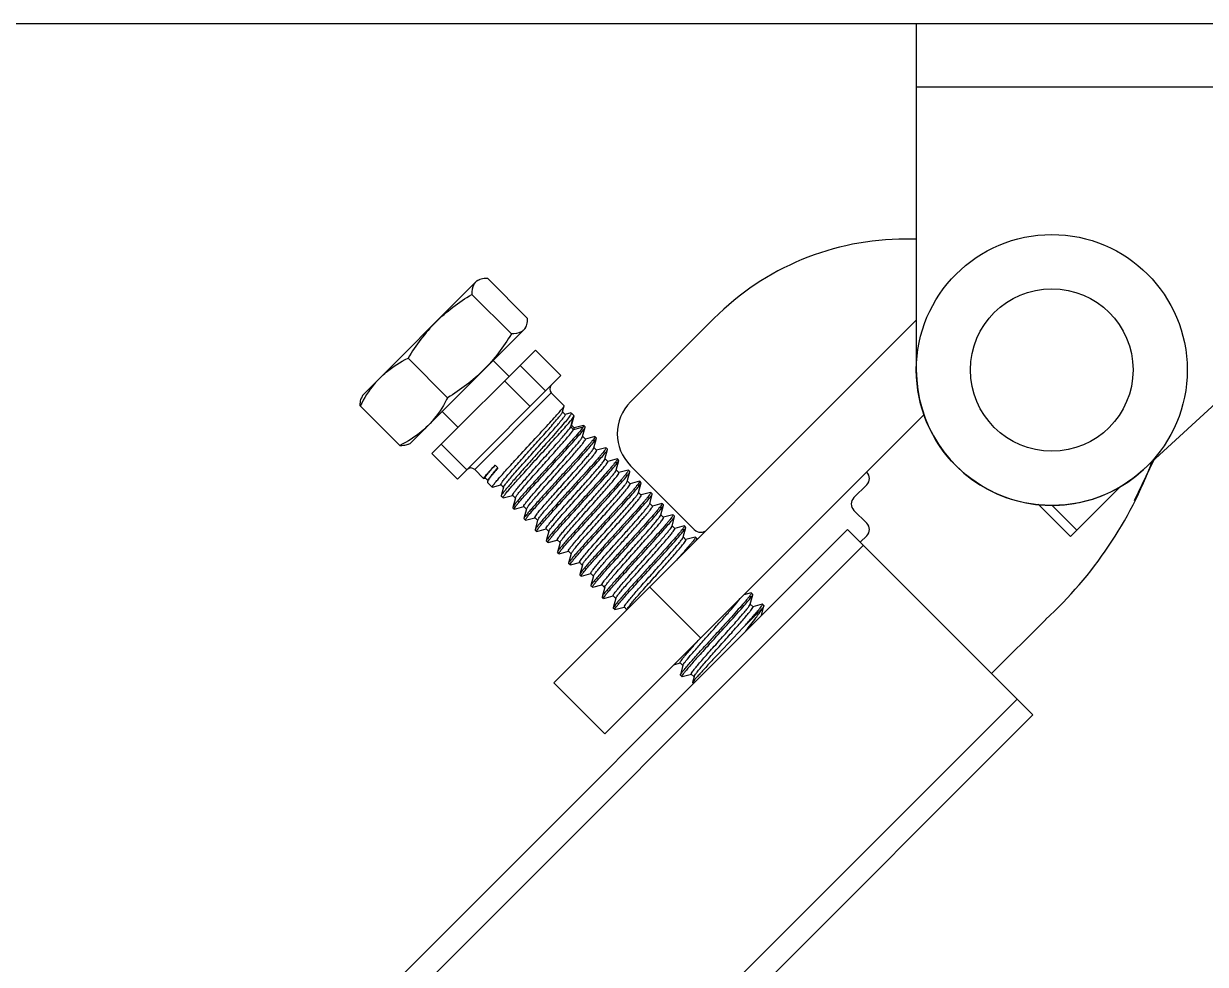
# Model space of a CAD drawing. Extents: x 27938 to 1507990, y 110129 to 923079.
# Drawn here: x 460513 to 462158, y 368229 to 369538 of the extents above; entities that cross this region are included whole.
import ezdxf

# ---------------------------------------------------------------- set-up
doc = ezdxf.new("R2010")
doc.units = 0
doc.header["$LTSCALE"] = 1000
doc.header["$MEASUREMENT"] = 0
doc.layers.add('BZ', color=2, linetype='Continuous')

msp = doc.modelspace()

# ---------------------------------------------------------------- linework, layer by layer
at = {"linetype": 'Continuous'}
for p, q in [((461755.7, 369537.9), (462823.6, 369537.9)), ((461755.7, 369537.9), (461755.7, 369056)), ((461755.7, 369450), (462650.6, 369450)), ((462071.8, 368917.4), (462650.6, 369450)), ((461755.7, 369238.2), (461740.5, 369238.2)), ((461144.7, 369180.4), (460984.8, 369020.5)), ((461144.7, 369180.4), (461148.3, 369181.7)), ((461159.2, 369183.4), (461214.3, 369128.3)), ((461137, 369161.2), (461192.1, 369106.1)), ((461211.3, 369113.8), (461051.4, 368953.9)), ((461212.6, 369117.4), (461211.3, 369113.8)), ((461251.3, 368620.7), (461755.7, 369125.2)), ((461474, 369127.8), (461357.9, 369011.6)), ((461081.6, 368939.6), (461225.5, 369083.6)), ((461225.5, 369083.6), (461261.1, 369048.1)), ((461048.3, 369072.5), (461103.4, 369017.4)), ((461166.9, 369069.4), (461189.1, 369047.1)), ((461117.1, 368904.1), (461261.1, 369048.1)), ((461204.2, 369062.3), (461239.8, 369026.8)), ((461182.7, 369040.8), (461218.2, 369005.2)), ((460984.8, 369020.5), (460983.4, 369016.9)), ((461141.1, 368917.4), (461247.7, 369024.1)), ((461265.6, 369006.2), (461247.7, 369024.1)), ((460981.8, 369006), (461036.9, 368950.9)), ((461095.8, 368998.3), (461118, 368976.1)), ((461263.3, 368997.7), (461265.6, 369006)), ((461263.3, 368997.4), (461263.3, 368997.7)), ((461267.1, 368993.9), (461263.3, 368997.7)), ((461265.6, 369006), (461265.6, 369006.2)), ((461275.1, 368996.2), (461267.1, 368994.1)), ((461274.8, 368976.8), (461278.1, 368989.8)), ((461275.1, 368996.2), (461275.6, 368996.1)), ((461279.3, 368992.4), (461275.6, 368996.1)), ((461275.8, 368978.7), (461279.4, 368992.1)), ((461278.1, 368989.8), (461279.4, 368992.1)), ((461279.4, 368992.1), (461279.3, 368992.4)), ((461322.3, 368549.7), (461766.6, 368993.9)), ((461274.8, 368976.8), (461275.8, 368978.7)), ((461278.7, 368972.9), (461274.8, 368976.8)), ((461279.6, 368975.3), (461275.9, 368979)), ((461291.7, 368976.2), (461278.7, 368972.9)), ((461292.6, 368978.9), (461279.6, 368975.4)), ((461291.3, 368963.2), (461294.9, 368976.5)), ((461292.6, 368978.9), (461292.9, 368978.8)), ((461294.9, 368976.9), (461292.9, 368978.8)), ((461294.9, 368976.5), (461294.9, 368976.9)), ((461047.7, 368952.5), (461051.4, 368953.9)), ((461094.5, 368952.6), (461130.1, 368917.1)), ((461291.3, 368963), (461291.3, 368963.2)), ((461295.2, 368959.7), (461291.4, 368963.5)), ((461308.1, 368963.3), (461295.1, 368959.8)), ((461306.9, 368947.6), (461310.5, 368961)), ((461310.7, 368944.2), (461307, 368947.9)), ((461308.1, 368963.3), (461308.5, 368963.3)), ((461310.4, 368961.3), (461308.5, 368963.3)), ((461310.5, 368961), (461310.4, 368961.3)), ((461323.7, 368947.8), (461310.7, 368944.3)), ((461323.7, 368947.8), (461324, 368947.7)), ((461326, 368945.8), (461324, 368947.7)), ((461081.6, 368939.6), (461117.1, 368904.1)), ((461306.7, 368947.2), (461306.9, 368947.6)), ((461322.4, 368932.1), (461326, 368945.4)), ((461326.3, 368928.6), (461322.5, 368932.4)), ((461326, 368945.4), (461326, 368945.8)), ((461339.2, 368932.2), (461326.2, 368928.8)), ((461339.2, 368932.2), (461339.6, 368932.2)), ((461341.5, 368930.2), (461339.6, 368932.2)), ((461153.5, 368905.1), (461141.1, 368917.4)), ((461169.6, 368923.7), (461173.5, 368919.8)), ((461338, 368916.5), (461341.6, 368929.9)), ((461341.8, 368913.1), (461338.1, 368916.8)), ((461341.6, 368929.9), (461341.5, 368930.2)), ((461354.8, 368916.7), (461341.8, 368913.2)), ((461354.8, 368916.7), (461355.1, 368916.6)), ((461357.1, 368914.7), (461355.1, 368916.6)), ((461357.9, 368922.8), (461446.7, 368834)), ((462059.5, 368874.2), (462086.3, 368930.7)), ((461153.6, 368905.1), (461153.5, 368905.1)), ((461153.6, 368905.1), (461155.6, 368905.6)), ((461155.6, 368905.8), (461159.4, 368902)), ((461159.4, 368902.2), (461158.9, 368900.3)), ((461158.9, 368900.3), (461159, 368899.6)), ((461165.4, 368893.1), (461159, 368899.6)), ((461353.5, 368901), (461357.1, 368914.3)), ((461357.4, 368897.5), (461353.6, 368901.3)), ((461357.1, 368914.3), (461357.1, 368914.7)), ((461370.3, 368901.1), (461357.3, 368897.7)), ((461369.1, 368885.4), (461372.6, 368898.8)), ((461370.3, 368901.1), (461370.7, 368901.1)), ((461372.6, 368899.1), (461370.7, 368901.1)), ((461372.6, 368898.8), (461372.6, 368899.1)), ((461165.7, 368893.1), (461165.4, 368893.1)), ((461165.7, 368893.1), (461177.4, 368896.3)), ((461177.4, 368896.4), (461181.2, 368892.6)), ((461181.3, 368892.9), (461178.1, 368880.9)), ((461181.3, 368892.9), (461181.4, 368893.3)), ((461372.9, 368882), (461369.1, 368885.7)), ((461385.9, 368885.6), (461372.9, 368882.1)), ((461384.6, 368869.9), (461388.2, 368883.2)), ((461385.9, 368885.6), (461386.2, 368885.5)), ((461388.2, 368883.6), (461386.2, 368885.5)), ((461388.2, 368883.2), (461388.2, 368883.6)), ((461686.6, 368896.2), (461668.8, 368878.4)), ((462040.1, 368894.3), (461970.1, 368824.3)), ((461178.1, 368880.9), (461178.1, 368880.5)), ((461180.5, 368878.1), (461178.1, 368880.5)), ((461180.9, 368878), (461193.8, 368881.5)), ((461193.8, 368881.6), (461197.6, 368877.9)), ((461197.7, 368878.2), (461194.1, 368864.8)), ((461196.4, 368862.5), (461209.4, 368866)), ((461209.3, 368866.1), (461213.1, 368862.3)), ((461388.5, 368866.4), (461384.7, 368870.2)), ((461401.4, 368870), (461388.4, 368866.6)), ((461400.2, 368854.3), (461403.7, 368867.7)), ((461401.4, 368870), (461401.8, 368870)), ((461403.7, 368868.1), (461401.8, 368870)), ((461403.7, 368867.7), (461403.7, 368868.1)), ((461925.4, 368869.1), (461970.1, 368824.3)), ((461944.2, 368868), (461979, 368833.2)), ((461194.1, 368864.8), (461194.1, 368864.4)), ((461196.1, 368862.5), (461194.1, 368864.4)), ((461196.4, 368862.5), (461196.1, 368862.5)), ((461213.2, 368862.6), (461209.6, 368849.3)), ((461209.6, 368849.3), (461209.7, 368848.9)), ((461212, 368846.9), (461224.9, 368850.4)), ((461224.9, 368850.5), (461228.7, 368846.8)), ((461404, 368850.9), (461400.2, 368854.6)), ((461417, 368854.5), (461404, 368851)), ((461415.7, 368838.8), (461419.3, 368852.1)), ((461417, 368854.5), (461417.3, 368854.4)), ((461419.3, 368852.5), (461417.3, 368854.4)), ((461419.3, 368852.1), (461419.3, 368852.5)), ((461668.8, 368860.6), (461686.6, 368842.8)), ((459114.5, 366288.5), (461659.9, 368833.9)), ((461211.6, 368847), (461209.7, 368848.9)), ((461212, 368846.9), (461211.6, 368847)), ((461228.7, 368847.1), (461225.2, 368833.7)), ((461225.2, 368833.7), (461225.2, 368833.3)), ((461227.1, 368831.4), (461225.2, 368833.3)), ((461227.5, 368831.4), (461240.5, 368834.9)), ((461240.4, 368835), (461244.2, 368831.2)), ((461419.6, 368835.3), (461415.8, 368839.1)), ((461432.5, 368838.9), (461419.5, 368835.5)), ((461431.2, 368823.2), (461434.8, 368836.6)), ((461432.5, 368838.9), (461432.9, 368838.9)), ((461434.8, 368837), (461432.9, 368838.9)), ((461659.9, 368833.9), (461917.9, 368576)), ((461227.5, 368831.4), (461227.1, 368831.4)), ((461244.3, 368831.6), (461240.7, 368818.2)), ((461240.7, 368818.2), (461240.8, 368817.8)), ((461242.7, 368815.9), (461240.8, 368817.8)), ((461243.1, 368815.8), (461256, 368819.3)), ((461256, 368819.5), (461259.8, 368815.7)), ((461259.8, 368816), (461260, 368816.3)), ((461435.1, 368819.8), (461431.3, 368823.6)), ((461448, 368823.4), (461435.1, 368819.9)), ((461448, 368823.4), (461448.4, 368823.4)), ((461450.4, 368821.4), (461448.4, 368823.4)), ((461449.2, 368819), (461450.4, 368821)), ((461449.9, 368819.4), (461450.4, 368821)), ((461450.4, 368821), (461450.4, 368821.4)), ((461686.6, 368825.1), (461677.7, 368816.2)), ((459136.5, 366266.5), (461681.9, 368811.9)), ((461243.1, 368815.8), (461242.7, 368815.9)), ((461259.8, 368816), (461256.3, 368802.6)), ((461256.3, 368802.6), (461256.3, 368802.3)), ((461258.2, 368800.3), (461256.3, 368802.3)), ((461258.6, 368800.3), (461258.2, 368800.3)), ((461258.6, 368800.3), (461271.6, 368803.8)), ((461271.5, 368803.9), (461275.3, 368800.1)), ((461275.4, 368800.5), (461271.8, 368787.1)), ((461271.8, 368787.1), (461271.8, 368786.7)), ((461273.8, 368784.8), (461271.8, 368786.7)), ((461274.2, 368784.7), (461273.8, 368784.8)), ((461274.2, 368784.7), (461287.1, 368788.2)), ((461287.1, 368788.4), (461290.8, 368784.6)), ((461290.9, 368784.9), (461287.4, 368771.5)), ((461287.4, 368771.5), (461287.4, 368771.2)), ((461289.3, 368769.2), (461287.4, 368771.2)), ((461289.7, 368769.2), (461289.3, 368769.2)), ((461289.7, 368769.2), (461302.7, 368772.7)), ((461302.6, 368772.8), (461306.4, 368769)), ((461306.5, 368769.4), (461302.9, 368756)), ((461302.9, 368756), (461302.9, 368755.6)), ((461304.9, 368753.7), (461302.9, 368755.6)), ((461305.3, 368753.7), (461304.9, 368753.7)), ((461305.3, 368753.7), (461318.2, 368757.1)), ((461318.2, 368757.3), (461321.9, 368753.5)), ((461322, 368753.8), (461318.5, 368740.4)), ((461455.6, 368682.9), (461384.5, 368754)), ((461318.5, 368740.4), (461318.5, 368740.1)), ((461320.4, 368738.1), (461318.5, 368740.1)), ((461320.8, 368738.1), (461320.4, 368738.1)), ((461320.8, 368738.1), (461333.8, 368741.6)), ((461333.7, 368741.7), (461337.5, 368738)), ((461337.6, 368738.3), (461334, 368724.9)), ((461525.8, 368745.7), (461515.6, 368742.9)), ((461524.5, 368730), (461528.1, 368743.3)), ((461525.8, 368745.7), (461526.1, 368745.6)), ((461528.1, 368743.7), (461526.1, 368745.6)), ((461528.1, 368743.3), (461528.1, 368743.7)), ((461334, 368724.9), (461334, 368724.5)), ((461336, 368722.6), (461334, 368724.5)), ((461336.3, 368722.6), (461336, 368722.6)), ((461336.3, 368722.6), (461349.3, 368726)), ((461349.3, 368726.2), (461353, 368722.4)), ((461353.1, 368722.7), (461353.2, 368723)), ((461514.9, 368697.8), (461541.7, 368724.6)), ((461524.4, 368729.5), (461524.5, 368730)), ((461528.4, 368726.5), (461524.6, 368730.3)), ((461541.3, 368730.1), (461528.3, 368726.6)), ((461540.1, 368714.4), (461543.7, 368727.8)), ((461541.7, 368730.1), (461541.3, 368730.1)), ((461543.6, 368728.1), (461541.7, 368730.1)), ((461543.6, 368728.1), (461543.7, 368727.8)), ((461514.9, 368697.8), (461479.7, 368660.4)), ((461418.8, 368646.1), (461419.7, 368646.3)), ((461419.7, 368646.3), (461427, 368648.3)), ((461427, 368648.4), (461430.8, 368644.7)), ((461430.8, 368645), (461427.3, 368631.6)), ((461322.3, 368549.7), (461251.3, 368620.7)), ((461427.3, 368631.2), (461427.3, 368631.6)), ((461429.3, 368629.3), (461427.3, 368631.2)), ((461429.3, 368629.3), (461429.6, 368629.3)), ((461429.6, 368629.3), (461442.6, 368632.8)), ((461442.5, 368632.9), (461446.3, 368629.1)), ((461446.3, 368629.1), (461444.1, 368620.9)), ((461444.1, 368620.9), (461444.2, 368620.7)), ((461446.7, 368620.7), (461444.2, 368620.7)), ((461446.4, 368629.4), (461446.3, 368629.1)), ((459350.4, 366052.6), (461895.9, 368598)), ((459372.5, 366030.6), (461917.9, 368576))]:
    msp.add_line(p, q, dxfattribs=at)
msp.add_line((461935.7, 368708.8), (461860.4, 368633.5))
for radius in [188.5, 113.1]:
    msp.add_circle((461944.2, 369056), radius, dxfattribs=at)
for centre, radius, start, end in [((461740.6, 368861.3), 376.9, 90.0086, 135), ((461944.2, 369056), 188.5, 180, 312.6204), ((461253, 369029.4), 7.54, 135, 225), ((461402.3, 368967.2), 62.8, 135, 225), ((461135.8, 368912.1), 7.54, 45, 135), ((461551.3, 369127.7), 568.5, 312.5376, 339.661), ((461677.7, 368905), 12.6, 315, 45), ((461677.7, 368869.5), 12.6, 135, 225), ((461455.6, 368842.8), 12.6, 225, 315), ((461677.7, 368834), 12.6, 315, 45), ((461183.4, 369030.7), 337.2, 319.4796, 320.0674)]:
    msp.add_arc(centre, radius, start, end, dxfattribs=at)
for points, knots in [([(461142.3, 369178.1), (461141.4, 369177.1), (461137.8, 369172.2), (461137.1, 369165.9), (461137, 369161.2)], [0, 0, 0, 0, 0.22235, 1, 1, 1, 1]), ([(461148.2, 369181.7), (461147.6, 369181.5), (461145.5, 369180.6), (461143.5, 369179.3), (461142.3, 369178.1)], [0, 0, 0, 0, 0.261173, 1, 1, 1, 1]), ([(461159.2, 369183.4), (461158.2, 369183.4), (461154.5, 369183.2), (461150.8, 369182.6), (461148.2, 369181.7)], [0, 0, 0, 0, 0.270862, 1, 1, 1, 1]), ([(461212.6, 369117.3), (461212.4, 369116.8), (461211.5, 369114.6), (461210.2, 369112.6), (461209, 369111.4)], [0, 0, 0, 0, 0.261173, 1, 1, 1, 1]), ([(461214.3, 369128.3), (461214.3, 369127.3), (461214.1, 369123.6), (461213.5, 369119.9), (461212.6, 369117.3)], [0, 0, 0, 0, 0.270862, 1, 1, 1, 1]), ([(461209, 369111.4), (461208, 369110.5), (461203.1, 369106.9), (461196.8, 369106.2), (461192.1, 369106.1)], [0, 0, 0, 0, 0.22235, 1, 1, 1, 1]), ([(461009.3, 369045), (461012.1, 369047.8), (461023.9, 369058.6), (461037.6, 369067.1), (461048.3, 369072.5)], [0, 0, 0, 0, 0.248254, 1, 1, 1, 1]), ([(461009.3, 369045), (461006.5, 369042.2), (460995.7, 369030.4), (460987.2, 369016.7), (460981.8, 369006)], [0, 0, 0, 0, 0.248254, 1, 1, 1, 1]), ([(460981.8, 369006), (460981.8, 369007), (460981.9, 369010.7), (460982.5, 369014.4), (460983.5, 369017)], [0, 0, 0, 0, 0.270862, 1, 1, 1, 1]), ([(461103.4, 369017.4), (461101.6, 369013.8), (461094, 368999.8), (461084.3, 368986.8), (461075.9, 368978.4)], [0, 0, 0, 0, 0.25305, 1, 1, 1, 1]), ([(461177.4, 368896.4), (461177.3, 368896.5), (461177.4, 368897.1), (461177.9, 368897.9), (461178.7, 368899.2), (461180.6, 368901.8), (461184, 368906), (461189, 368912), (461195.3, 368919.2), (461202.5, 368927.3), (461210.5, 368936.2), (461221.4, 368948.4), (461232.3, 368960.5), (461242.6, 368972), (461249.2, 368979.5), (461254.7, 368986), (461259, 368991.1), (461261.7, 368994.7), (461263.1, 368996.6), (461263.3, 368997.4)], [0, 0, 0, 0, 0.003459, 0.010831, 0.022552, 0.038611, 0.0832, 0.143022, 0.215863, 0.299017, 0.389412, 0.483732, 0.670424, 0.756089, 0.83251, 0.897021, 0.947417, 0.982048, 1, 1, 1, 1]), ([(461203.1, 368936.5), (461210.5, 368944.5), (461221.5, 368956.4), (461235.7, 368971.7), (461245.2, 368982.1), (461253.2, 368990.9), (461258.7, 368997.2), (461262.1, 369001.2), (461263.8, 369003.3), (461264.9, 369004.8), (461265.5, 369005.7), (461265.6, 369006)], [0, 0, 0, 0, 0.350119, 0.518183, 0.670792, 0.80069, 0.901712, 0.939847, 0.96911, 0.98919, 1, 1, 1, 1]), ([(461181.4, 368893.3), (461181.8, 368894.2), (461183.4, 368896.5), (461186.6, 368900.5), (461191.2, 368906), (461199.5, 368915.7), (461211.8, 368929.5), (461224.9, 368944.1), (461235.7, 368956.1), (461243.4, 368964.6), (461250.3, 368972.5), (461256.3, 368979.3), (461261, 368985), (461264.2, 368988.9), (461265.9, 368991.3), (461266.7, 368992.5), (461267.1, 368993.3), (461267.2, 368993.8), (461267.1, 368993.9)], [0, 0, 0, 0, 0.022597, 0.061854, 0.116478, 0.184513, 0.350625, 0.536644, 0.628982, 0.71656, 0.796358, 0.86566, 0.922145, 0.963971, 0.978972, 0.989897, 0.996763, 1, 1, 1, 1]), ([(461275.6, 368996.1), (461275.8, 368996), (461275.5, 368995.1), (461274.8, 368993.9), (461273.4, 368991.8), (461270.4, 368987.8), (461265.2, 368981.4), (461257.4, 368972.4), (461247.9, 368961.6), (461237.4, 368949.8), (461226.2, 368937.3), (461218.6, 368928.9), (461214.9, 368924.7)], [0, 0, 0, 0, 0.00729, 0.023491, 0.049387, 0.084832, 0.182679, 0.312272, 0.467071, 0.639216, 0.819925, 1, 1, 1, 1]), ([(461217.7, 368921.8), (461224.2, 368929), (461236.8, 368942.8), (461254.3, 368962), (461268, 368977.5), (461275.6, 368986.3), (461278.1, 368989.8)], [0, 0, 0, 0, 0.317573, 0.617842, 0.85691, 1, 1, 1, 1]), ([(461075.9, 368978.4), (461073.1, 368975.6), (461061.3, 368964.8), (461047.6, 368956.4), (461036.9, 368950.9)], [0, 0, 0, 0, 0.248254, 1, 1, 1, 1]), ([(461193.8, 368881.6), (461193.7, 368881.7), (461193.8, 368882.2), (461194.4, 368883.4), (461196.1, 368885.9), (461199.1, 368889.8), (461203.4, 368894.9), (461208.7, 368901), (461214.9, 368908.1), (461221.8, 368915.9), (461231.6, 368926.8), (461243.7, 368940.4), (461257.1, 368955.3), (461267.3, 368967.3), (461272.9, 368974), (461274.8, 368976.8)], [0, 0, 0, 0, 0.003229, 0.009818, 0.034461, 0.074131, 0.127679, 0.193435, 0.269313, 0.352894, 0.44151, 0.62244, 0.789143, 0.920497, 1, 1, 1, 1]), ([(461197.7, 368878.2), (461197.8, 368878.9), (461199, 368880.5), (461201.2, 368883.6), (461204.7, 368887.9), (461209.3, 368893.3), (461214.7, 368899.6), (461223.4, 368909.4), (461235.1, 368922.5), (461249.1, 368938.1), (461261.8, 368952.4), (461271.6, 368963.8), (461276.9, 368970.3), (461278.7, 368972.9)], [0, 0, 0, 0, 0.016663, 0.047692, 0.09239, 0.149487, 0.2173, 0.293813, 0.463619, 0.63876, 0.798451, 0.923769, 1, 1, 1, 1]), ([(461291.7, 368976.2), (461289.2, 368972.6), (461281.6, 368963.9), (461267.9, 368948.4), (461250.4, 368929.2), (461237.8, 368915.4), (461231.3, 368908.2)], [0, 0, 0, 0, 0.14309, 0.382158, 0.682427, 1, 1, 1, 1]), ([(461233.3, 368906.3), (461240.5, 368914.3), (461251.3, 368926.1), (461265.3, 368941.5), (461274.6, 368951.9), (461282.6, 368960.8), (461288.6, 368967.9), (461292.5, 368972.6), (461294.3, 368975.2), (461294.8, 368976.1), (461294.9, 368976.5)], [0, 0, 0, 0, 0.346732, 0.513455, 0.665275, 0.795127, 0.896989, 0.966206, 0.987594, 1, 1, 1, 1]), ([(461278.7, 368972.9), (461279, 368973.4), (461279.4, 368974), (461279.8, 368975.1), (461279.6, 368975.3)], [0, 0, 0, 0, 0.705651, 1, 1, 1, 1]), ([(461292.9, 368978.8), (461293.1, 368978.6), (461292.5, 368977.4), (461292.1, 368976.8), (461291.7, 368976.2)], [0, 0, 0, 0, 0.284271, 1, 1, 1, 1]), ([(461036.9, 368950.9), (461037.9, 368950.9), (461041.6, 368951.1), (461045.3, 368951.7), (461047.8, 368952.6)], [0, 0, 0, 0, 0.270862, 1, 1, 1, 1]), ([(461209.3, 368866.1), (461209.2, 368866.2), (461209.3, 368866.7), (461210, 368868.1), (461212, 368870.8), (461215.3, 368875), (461220, 368880.6), (461225.9, 368887.3), (461232.6, 368895), (461240, 368903.3), (461250.4, 368915), (461260.8, 368926.5), (461270.6, 368937.6), (461277.1, 368945), (461282.5, 368951.3), (461286.7, 368956.4), (461289.5, 368960.1), (461291, 368962.2), (461291.3, 368963)], [0, 0, 0, 0, 0.003422, 0.010566, 0.037398, 0.080541, 0.138586, 0.209513, 0.290822, 0.379637, 0.472809, 0.658962, 0.745341, 0.823107, 0.88951, 0.942219, 0.979421, 1, 1, 1, 1]), ([(461213.9, 368864), (461214.6, 368865.1), (461216.4, 368867.6), (461221.8, 368874.3), (461231.1, 368885), (461244.4, 368900), (461256.6, 368913.7), (461266.6, 368924.8), (461273.6, 368932.7), (461279.9, 368939.9), (461285.3, 368946.2), (461289.7, 368951.4), (461292.8, 368955.3), (461294.6, 368957.9), (461295.2, 368959.1), (461295.3, 368959.6), (461295.2, 368959.7)], [0, 0, 0, 0, 0.029846, 0.074702, 0.203394, 0.369574, 0.551671, 0.641288, 0.726015, 0.803077, 0.869958, 0.924482, 0.964905, 0.990021, 0.99673, 1, 1, 1, 1]), ([(461308.5, 368963.3), (461308.6, 368963.1), (461308.3, 368962.3), (461307.6, 368961.1), (461306.1, 368959.1), (461304.1, 368956.5), (461301.4, 368953.3), (461296.8, 368947.9), (461289.8, 368940), (461280.2, 368929.3), (461269.5, 368917.6), (461258.3, 368905.2), (461250.7, 368896.9), (461246.9, 368892.7)], [0, 0, 0, 0, 0.006655, 0.022604, 0.048376, 0.083764, 0.128363, 0.181623, 0.311335, 0.466328, 0.638709, 0.819671, 1, 1, 1, 1]), ([(461248.8, 368890.8), (461256.1, 368898.7), (461266.9, 368910.6), (461280.8, 368925.9), (461290.2, 368936.3), (461298.1, 368945.3), (461304.2, 368952.4), (461308, 368957), (461309.8, 368959.7), (461310.4, 368960.6), (461310.5, 368961)], [0, 0, 0, 0, 0.346732, 0.513452, 0.665274, 0.79513, 0.896993, 0.966207, 0.987594, 1, 1, 1, 1]), ([(461324, 368947.7), (461324.2, 368947.6), (461323.8, 368946.7), (461323.1, 368945.6), (461321.7, 368943.6), (461319.6, 368941), (461316.9, 368937.8), (461312.3, 368932.4), (461305.3, 368924.4), (461295.8, 368913.8), (461285.1, 368902), (461273.8, 368889.7), (461266.2, 368881.3), (461262.4, 368877.1)], [0, 0, 0, 0, 0.006651, 0.022595, 0.048362, 0.083745, 0.12834, 0.1816, 0.311315, 0.466314, 0.638697, 0.819663, 1, 1, 1, 1]), ([(461165.4, 368893.1), (461165.3, 368893.2), (461165.5, 368893.7), (461165.9, 368894.4), (461166.6, 368895.5), (461168.3, 368897.6), (461171.2, 368901.2), (461175.7, 368906.3), (461181.3, 368912.6), (461187.9, 368919.9), (461195.2, 368928), (461200.4, 368933.6), (461203.1, 368936.5)], [0, 0, 0, 0, 0.006349, 0.020563, 0.043389, 0.074837, 0.162857, 0.282397, 0.430243, 0.602357, 0.794039, 1, 1, 1, 1]), ([(461224.9, 368850.5), (461224.8, 368850.6), (461224.9, 368851.2), (461225.6, 368852.5), (461227.5, 368855.2), (461230.7, 368859.3), (461235.3, 368864.8), (461241.1, 368871.4), (461247.7, 368878.9), (461255, 368887.2), (461265.3, 368898.7), (461277.8, 368912.6), (461289.5, 368925.8), (461297.4, 368935), (461301.7, 368940.2), (461304.8, 368944.1), (461306.3, 368946.3), (461306.7, 368947.2)], [0, 0, 0, 0, 0.003379, 0.010396, 0.036736, 0.079099, 0.136135, 0.205904, 0.286001, 0.373651, 0.465813, 0.650831, 0.815583, 0.883085, 0.937444, 0.976819, 1, 1, 1, 1]), ([(461229.2, 368848.1), (461229.8, 368849.1), (461231.5, 368851.5), (461236.7, 368858), (461245.9, 368868.6), (461259.1, 368883.6), (461271.5, 368897.3), (461281.6, 368908.6), (461288.7, 368916.6), (461295.1, 368923.9), (461300.7, 368930.4), (461305.1, 368935.7), (461308.3, 368939.7), (461310.1, 368942.3), (461310.8, 368943.6), (461310.8, 368944.1), (461310.7, 368944.2)], [0, 0, 0, 0, 0.027356, 0.070178, 0.196347, 0.362014, 0.545205, 0.635768, 0.721577, 0.799762, 0.86771, 0.923162, 0.964301, 0.989868, 0.99669, 1, 1, 1, 1]), ([(461240.4, 368835), (461240.3, 368835.1), (461240.4, 368835.6), (461241.1, 368836.9), (461242.9, 368839.5), (461246.1, 368843.6), (461250.7, 368849), (461256.3, 368855.5), (461262.8, 368862.9), (461270, 368871), (461280.1, 368882.3), (461292.5, 368896.2), (461304.2, 368909.3), (461312.2, 368918.6), (461316.7, 368923.9), (461319.9, 368928), (461321.6, 368930.3), (461322.1, 368931.3)], [0, 0, 0, 0, 0.003336, 0.010233, 0.036096, 0.077704, 0.133763, 0.202409, 0.281328, 0.367844, 0.459022, 0.642919, 0.808241, 0.876802, 0.932761, 0.974256, 1, 1, 1, 1]), ([(461264.4, 368875.2), (461271.6, 368883.2), (461282.4, 368895), (461296.4, 368910.4), (461305.7, 368920.8), (461313.6, 368929.7), (461319.7, 368936.8), (461323.5, 368941.5), (461325.4, 368944.1), (461325.9, 368945), (461326, 368945.4)], [0, 0, 0, 0, 0.346742, 0.513465, 0.665282, 0.795135, 0.896996, 0.966208, 0.987595, 1, 1, 1, 1]), ([(461339.6, 368932.2), (461339.7, 368932), (461339.4, 368931.2), (461338.7, 368930), (461337.2, 368928), (461335.2, 368925.5), (461332.5, 368922.2), (461327.9, 368916.8), (461320.9, 368908.9), (461311.3, 368898.2), (461300.6, 368886.5), (461289.4, 368874.1), (461281.8, 368865.8), (461278, 368861.6)], [0, 0, 0, 0, 0.006667, 0.022629, 0.048411, 0.083806, 0.128409, 0.181673, 0.311386, 0.466369, 0.638735, 0.819685, 1, 1, 1, 1]), ([(461153.5, 368905.1), (461153.3, 368905.2), (461153.8, 368905.9), (461154.4, 368906.7), (461155.7, 368908.4), (461157.5, 368910.5), (461159.9, 368913.1), (461163.9, 368917.6), (461167.2, 368921.2), (461169.6, 368923.7)], [0, 0, 0, 0, 0.018878, 0.068916, 0.150826, 0.263937, 0.407062, 0.578714, 1, 1, 1, 1]), ([(461155.6, 368905.8), (461155.4, 368905.9), (461155.7, 368906.6), (461156.2, 368907.5), (461157.3, 368909.1), (461159.7, 368912.1), (461163.8, 368917.1), (461167.5, 368921.3), (461169.6, 368923.7)], [0, 0, 0, 0, 0.022497, 0.073733, 0.155945, 0.268763, 0.581618, 1, 1, 1, 1]), ([(461173.5, 368919.8), (461171.5, 368917.5), (461168, 368913.3), (461163.5, 368907.6), (461160.6, 368903.5), (461159.2, 368901.2), (461158.9, 368900.3)], [0, 0, 0, 0, 0.376713, 0.674345, 0.883812, 1, 1, 1, 1]), ([(461159.4, 368902.2), (461159.6, 368903), (461161.1, 368904.9), (461163.8, 368908.6), (461168.2, 368913.8), (461171.6, 368917.7), (461173.5, 368919.8)], [0, 0, 0, 0, 0.105343, 0.311665, 0.613119, 1, 1, 1, 1]), ([(461214.9, 368924.7), (461210.1, 368919.4), (461203.2, 368911.7), (461194.6, 368901.8), (461189.3, 368895.6), (461184.9, 368890.4), (461181.5, 368886.2), (461179.3, 368883.2), (461178.2, 368881.6), (461178.1, 368880.9)], [0, 0, 0, 0, 0.375078, 0.540028, 0.684568, 0.805261, 0.899295, 0.964563, 1, 1, 1, 1]), ([(461180.5, 368878.1), (461180.4, 368878.1), (461180.5, 368878.6), (461180.9, 368879.3), (461181.6, 368880.5), (461183.2, 368882.7), (461186.1, 368886.3), (461190.5, 368891.5), (461196.1, 368897.8), (461202.6, 368905.1), (461209.9, 368913.3), (461215.1, 368918.9), (461217.7, 368921.8)], [0, 0, 0, 0, 0.006771, 0.021181, 0.04412, 0.075632, 0.16369, 0.283183, 0.430908, 0.602844, 0.794296, 1, 1, 1, 1]), ([(461244.6, 368832.2), (461245, 368833.1), (461246.7, 368835.4), (461249.8, 368839.4), (461254.2, 368844.7), (461262.2, 368854), (461273.9, 368867.1), (461286.3, 368881), (461296.5, 368892.4), (461303.8, 368900.5), (461310.3, 368908), (461316, 368914.5), (461320.5, 368920), (461323.8, 368924), (461325.6, 368926.7), (461326.3, 368928), (461326.4, 368928.5), (461326.3, 368928.6)], [0, 0, 0, 0, 0.024821, 0.065556, 0.120941, 0.189123, 0.354243, 0.538544, 0.630075, 0.716999, 0.796339, 0.865388, 0.921797, 0.963675, 0.989709, 0.996648, 1, 1, 1, 1]), ([(461256, 368819.5), (461255.9, 368819.6), (461256, 368820.1), (461256.6, 368821.3), (461258.4, 368823.9), (461261.6, 368827.9), (461266, 368833.2), (461271.5, 368839.5), (461277.9, 368846.8), (461284.9, 368854.8), (461295, 368866), (461307.3, 368879.7), (461320.6, 368894.7), (461329.8, 368905.4), (461335, 368911.9), (461336.8, 368914.4), (461337.4, 368915.4)], [0, 0, 0, 0, 0.003295, 0.010076, 0.035478, 0.076355, 0.131468, 0.199026, 0.276801, 0.362215, 0.452433, 0.635226, 0.801083, 0.928174, 0.971737, 1, 1, 1, 1]), ([(461279.9, 368859.7), (461287.2, 368867.7), (461298, 368879.5), (461311.9, 368894.8), (461321.3, 368905.2), (461329.2, 368914.2), (461335.3, 368921.3), (461339.1, 368925.9), (461340.9, 368928.6), (461341.5, 368929.5), (461341.6, 368929.9)], [0, 0, 0, 0, 0.346729, 0.513452, 0.665273, 0.795127, 0.896989, 0.966206, 0.987594, 1, 1, 1, 1]), ([(461355.1, 368916.6), (461355.3, 368916.5), (461354.9, 368915.6), (461354.2, 368914.5), (461352.7, 368912.5), (461350.7, 368909.9), (461348, 368906.7), (461343.4, 368901.3), (461336.4, 368893.3), (461326.9, 368882.7), (461316.2, 368870.9), (461304.9, 368858.6), (461297.3, 368850.2), (461293.5, 368846.1)], [0, 0, 0, 0, 0.006649, 0.022593, 0.04836, 0.083744, 0.12834, 0.181598, 0.311311, 0.466309, 0.638695, 0.819663, 1, 1, 1, 1]), ([(461337.4, 368915.4), (461337.5, 368915.5), (461337.7, 368915.9), (461337.9, 368916.2), (461338, 368916.5)], [0, 0, 0, 0, 0.314049, 1, 1, 1, 1]), ([(461231.3, 368908.2), (461226.5, 368902.9), (461219.5, 368895.2), (461210.8, 368885.4), (461205.3, 368879.2), (461200.9, 368874), (461197.5, 368869.9), (461195.4, 368867), (461194.3, 368865.4), (461194.1, 368864.8)], [0, 0, 0, 0, 0.377471, 0.543197, 0.688119, 0.808734, 0.902176, 0.966298, 1, 1, 1, 1]), ([(461196.1, 368862.5), (461196, 368862.6), (461196.1, 368863.1), (461196.7, 368864.3), (461198.5, 368866.8), (461201.7, 368870.7), (461206.1, 368875.9), (461211.6, 368882.3), (461218.2, 368889.6), (461225.5, 368897.7), (461230.6, 368903.4), (461233.3, 368906.3)], [0, 0, 0, 0, 0.006752, 0.02114, 0.075534, 0.163574, 0.283062, 0.430797, 0.602759, 0.794252, 1, 1, 1, 1]), ([(461260, 368816.3), (461260.3, 368817.2), (461261.8, 368819.3), (461264.8, 368823.2), (461269.1, 368828.4), (461277, 368837.5), (461288.7, 368850.7), (461301.2, 368864.7), (461311.5, 368876.2), (461318.9, 368884.5), (461325.5, 368892.1), (461331.3, 368898.7), (461335.9, 368904.3), (461339.2, 368908.4), (461341.1, 368911.1), (461341.8, 368912.4), (461341.9, 368913), (461341.8, 368913.1)], [0, 0, 0, 0, 0.022244, 0.060839, 0.114606, 0.181715, 0.346252, 0.531679, 0.624204, 0.712272, 0.792803, 0.862987, 0.920385, 0.963027, 0.989543, 0.996606, 1, 1, 1, 1]), ([(461271.5, 368803.9), (461271.4, 368804), (461271.5, 368804.6), (461272.2, 368805.9), (461274.2, 368808.7), (461277.6, 368812.9), (461282.4, 368818.6), (461288.3, 368825.4), (461295.1, 368833.2), (461302.6, 368841.6), (461313.1, 368853.3), (461323.5, 368864.9), (461333.4, 368876.1), (461339.8, 368883.4), (461345.1, 368889.7), (461349.3, 368894.7), (461351.9, 368898.3), (461353.3, 368900.2), (461353.5, 368901)], [0, 0, 0, 0, 0.003453, 0.010691, 0.037881, 0.081592, 0.14037, 0.212138, 0.294327, 0.383985, 0.477885, 0.664852, 0.751185, 0.82854, 0.894141, 0.945651, 0.981282, 1, 1, 1, 1]), ([(461295.5, 368844.1), (461302.7, 368852.1), (461313.5, 368863.9), (461327.5, 368879.3), (461336.8, 368889.7), (461344.7, 368898.6), (461350.8, 368905.7), (461354.6, 368910.4), (461356.5, 368913), (461357, 368913.9), (461357.1, 368914.3)], [0, 0, 0, 0, 0.346736, 0.513457, 0.665278, 0.795134, 0.896995, 0.966207, 0.987595, 1, 1, 1, 1]), ([(461370.7, 368901.1), (461370.8, 368900.9), (461370.5, 368900.1), (461369.8, 368899), (461368.3, 368896.9), (461366.3, 368894.4), (461363.6, 368891.1), (461359, 368885.7), (461352, 368877.8), (461342.4, 368867.2), (461331.7, 368855.4), (461320.5, 368843), (461312.9, 368834.7), (461309.1, 368830.5)], [0, 0, 0, 0, 0.006656, 0.022605, 0.048376, 0.083762, 0.128359, 0.181619, 0.311334, 0.466329, 0.638707, 0.819669, 1, 1, 1, 1]), ([(461311, 368828.6), (461318.3, 368836.6), (461329.1, 368848.4), (461343, 368863.7), (461352.4, 368874.1), (461360.3, 368883.1), (461366.4, 368890.2), (461370.2, 368894.8), (461372, 368897.5), (461372.5, 368898.4), (461372.6, 368898.8)], [0, 0, 0, 0, 0.346741, 0.513465, 0.665282, 0.795133, 0.896994, 0.966208, 0.987595, 1, 1, 1, 1]), ([(461246.9, 368892.7), (461242, 368887.4), (461235.1, 368879.7), (461226.3, 368869.9), (461220.9, 368863.7), (461216.4, 368858.5), (461213, 368854.4), (461210.9, 368851.5), (461209.8, 368849.9), (461209.6, 368849.3)], [0, 0, 0, 0, 0.377475, 0.543201, 0.68812, 0.808733, 0.902175, 0.966298, 1, 1, 1, 1]), ([(461211.6, 368847), (461211.5, 368847.1), (461211.6, 368847.5), (461212, 368848.2), (461212.7, 368849.4), (461214.3, 368851.6), (461217.2, 368855.2), (461221.6, 368860.4), (461227.2, 368866.7), (461233.7, 368874), (461241, 368882.2), (461246.2, 368887.8), (461248.8, 368890.8)], [0, 0, 0, 0, 0.006766, 0.021171, 0.044105, 0.075616, 0.163673, 0.283167, 0.430893, 0.602828, 0.794287, 1, 1, 1, 1]), ([(461275.4, 368800.5), (461275.6, 368801.2), (461277, 368803.2), (461279.6, 368806.7), (461283.7, 368811.7), (461289.1, 368818), (461295.5, 368825.3), (461305.4, 368836.5), (461315.8, 368848.1), (461326.3, 368859.8), (461333.8, 368868.2), (461340.6, 368876), (461346.5, 368882.8), (461351.3, 368888.5), (461354.7, 368892.7), (461356.7, 368895.5), (461357.4, 368896.9), (461357.5, 368897.4), (461357.4, 368897.5)], [0, 0, 0, 0, 0.01868, 0.054278, 0.105764, 0.171349, 0.248696, 0.335028, 0.522011, 0.615926, 0.705601, 0.787809, 0.859594, 0.918387, 0.96211, 0.989307, 0.996546, 1, 1, 1, 1]), ([(461287.1, 368788.4), (461287, 368788.5), (461287.1, 368789), (461287.8, 368790.3), (461289.7, 368793.1), (461293.2, 368797.4), (461297.9, 368803.1), (461303.8, 368809.9), (461310.7, 368817.7), (461318.2, 368826.1), (461328.7, 368837.8), (461339.1, 368849.4), (461348.9, 368860.5), (461355.3, 368867.9), (461360.7, 368874.1), (461364.9, 368879.1), (461367.5, 368882.7), (461368.9, 368884.7), (461369.1, 368885.4)], [0, 0, 0, 0, 0.003453, 0.010691, 0.03788, 0.081592, 0.14037, 0.212137, 0.294327, 0.383985, 0.477885, 0.664852, 0.751185, 0.82854, 0.894141, 0.945652, 0.981282, 1, 1, 1, 1]), ([(461290.9, 368784.9), (461291.1, 368785.7), (461292.5, 368787.6), (461295.1, 368791.2), (461299.3, 368796.2), (461304.6, 368802.5), (461311, 368809.8), (461320.9, 368820.9), (461331.3, 368832.5), (461341.8, 368844.3), (461349.3, 368852.7), (461356.2, 368860.4), (461362.1, 368867.3), (461366.8, 368872.9), (461370.2, 368877.2), (461372.2, 368880), (461372.9, 368881.3), (461373, 368881.9), (461372.9, 368882)], [0, 0, 0, 0, 0.01868, 0.054279, 0.105765, 0.171349, 0.248696, 0.335028, 0.522011, 0.615926, 0.705601, 0.787809, 0.859593, 0.918386, 0.962109, 0.989307, 0.996546, 1, 1, 1, 1]), ([(461386.2, 368885.5), (461386.4, 368885.4), (461386, 368884.5), (461385.3, 368883.4), (461383.8, 368881.4), (461381.8, 368878.8), (461379.1, 368875.6), (461374.5, 368870.2), (461367.5, 368862.2), (461358, 368851.6), (461347.3, 368839.8), (461336, 368827.5), (461328.4, 368819.1), (461324.6, 368815)], [0, 0, 0, 0, 0.006666, 0.022627, 0.048408, 0.083802, 0.128406, 0.181669, 0.311381, 0.466364, 0.638732, 0.819683, 1, 1, 1, 1]), ([(461326.6, 368813), (461333.8, 368821), (461344.6, 368832.8), (461358.6, 368848.2), (461367.9, 368858.6), (461375.8, 368867.5), (461381.9, 368874.6), (461385.7, 368879.3), (461387.5, 368881.9), (461388.1, 368882.9), (461388.2, 368883.2)], [0, 0, 0, 0, 0.346729, 0.51345, 0.665272, 0.795127, 0.896989, 0.966206, 0.987594, 1, 1, 1, 1]), ([(461180.9, 368878), (461180.8, 368878), (461180.7, 368878), (461180.5, 368878), (461180.5, 368878.1)], [0, 0, 0, 0, 0.601135, 1, 1, 1, 1]), ([(461262.4, 368877.1), (461257.6, 368871.8), (461250.6, 368864.1), (461241.9, 368854.3), (461236.4, 368848.1), (461232, 368842.9), (461228.6, 368838.8), (461226.4, 368835.9), (461225.3, 368834.3), (461225.2, 368833.7)], [0, 0, 0, 0, 0.377469, 0.54319, 0.688109, 0.808726, 0.902172, 0.966298, 1, 1, 1, 1]), ([(461227.1, 368831.4), (461227.1, 368831.5), (461227.2, 368832), (461227.5, 368832.7), (461228.3, 368833.8), (461229.9, 368836), (461232.8, 368839.6), (461237.2, 368844.8), (461242.7, 368851.2), (461249.3, 368858.5), (461256.6, 368866.6), (461261.7, 368872.3), (461264.4, 368875.2)], [0, 0, 0, 0, 0.006767, 0.021173, 0.044108, 0.075618, 0.163672, 0.283161, 0.430888, 0.602828, 0.79429, 1, 1, 1, 1]), ([(461313.8, 368787.9), (461320.5, 368795.8), (461331.4, 368807.9), (461346.2, 368824.4), (461357.5, 368837.1), (461367.8, 368848.7), (461375.1, 368857.2), (461379.7, 368862.8), (461382.1, 368865.9), (461383.7, 368868.1), (461384.5, 368869.4), (461384.6, 368869.9)], [0, 0, 0, 0, 0.286554, 0.451144, 0.612857, 0.758908, 0.877771, 0.923988, 0.960141, 0.985576, 1, 1, 1, 1]), ([(461317.7, 368784), (461320.9, 368787.8), (461328.1, 368796), (461339.4, 368808.7), (461351.5, 368822.2), (461363.2, 368835.3), (461372.2, 368845.5), (461378.4, 368852.7), (461382.1, 368857.1), (461385, 368860.7), (461387.1, 368863.5), (461388.1, 368865), (461388.7, 368866.2), (461388.5, 368866.4)], [0, 0, 0, 0, 0.137738, 0.299104, 0.470269, 0.636529, 0.783614, 0.845932, 0.898929, 0.941483, 0.972724, 0.99211, 1, 1, 1, 1]), ([(461401.8, 368870), (461401.9, 368869.8), (461401.6, 368869), (461400.9, 368867.9), (461399.4, 368865.8), (461397.4, 368863.3), (461394.7, 368860), (461390.1, 368854.6), (461383.1, 368846.7), (461373.5, 368836.1), (461362.8, 368824.3), (461351.6, 368811.9), (461344, 368803.6), (461340.2, 368799.4)], [0, 0, 0, 0, 0.006647, 0.022588, 0.048354, 0.083736, 0.128331, 0.181588, 0.311302, 0.466302, 0.63869, 0.81966, 1, 1, 1, 1]), ([(461342.1, 368797.5), (461349.4, 368805.5), (461360.2, 368817.3), (461374.1, 368832.6), (461383.4, 368843), (461391.4, 368852), (461397.5, 368859.1), (461401.3, 368863.8), (461403.1, 368866.4), (461403.6, 368867.3), (461403.7, 368867.7)], [0, 0, 0, 0, 0.346739, 0.513462, 0.665282, 0.795137, 0.896997, 0.966208, 0.987595, 1, 1, 1, 1]), ([(461213.2, 368862.6), (461213.2, 368862.7), (461213.4, 368863.2), (461213.7, 368863.7), (461213.9, 368864)], [0, 0, 0, 0, 0.179935, 1, 1, 1, 1]), ([(461278, 368861.6), (461273.1, 368856.3), (461266.2, 368848.6), (461257.4, 368838.8), (461252, 368832.6), (461247.5, 368827.4), (461244.1, 368823.3), (461242, 368820.4), (461240.9, 368818.8), (461240.7, 368818.2)], [0, 0, 0, 0, 0.377473, 0.543199, 0.688121, 0.808735, 0.902176, 0.966298, 1, 1, 1, 1]), ([(461242.7, 368815.9), (461242.6, 368816), (461242.7, 368816.4), (461243.4, 368817.6), (461245.2, 368820.2), (461248.3, 368824), (461252.7, 368829.3), (461258.3, 368835.6), (461264.8, 368843), (461272.1, 368851.1), (461277.3, 368856.7), (461279.9, 368859.7)], [0, 0, 0, 0, 0.006751, 0.021138, 0.075529, 0.16357, 0.28306, 0.430795, 0.602757, 0.794251, 1, 1, 1, 1]), ([(461318.2, 368757.3), (461318.1, 368757.4), (461318.2, 368757.9), (461318.8, 368759.2), (461320.7, 368761.9), (461324, 368766), (461328.6, 368771.4), (461334.2, 368778), (461340.8, 368785.5), (461348.1, 368793.7), (461358.4, 368805.2), (461370.8, 368819.1), (461382.5, 368832.2), (461390.5, 368841.5), (461394.9, 368846.7), (461397.9, 368850.7), (461399.5, 368852.9), (461399.9, 368853.8)], [0, 0, 0, 0, 0.003367, 0.010351, 0.036559, 0.078715, 0.135482, 0.204942, 0.284715, 0.372053, 0.463946, 0.648657, 0.813568, 0.881362, 0.93616, 0.976118, 1, 1, 1, 1]), ([(461322.4, 368754.7), (461323, 368755.7), (461324.7, 368758.1), (461329.8, 368764.5), (461338.9, 368775.1), (461352.2, 368790.1), (461364.6, 368803.8), (461374.7, 368815.2), (461381.8, 368823.2), (461388.3, 368830.6), (461393.9, 368837), (461398.3, 368842.4), (461401.5, 368846.4), (461403.4, 368849), (461404, 368850.3), (461404.1, 368850.8), (461404, 368850.9)], [0, 0, 0, 0, 0.026671, 0.06893, 0.194398, 0.35992, 0.543412, 0.634236, 0.720346, 0.798842, 0.867086, 0.922795, 0.964133, 0.989825, 0.996679, 1, 1, 1, 1]), ([(461417.3, 368854.4), (461417.5, 368854.3), (461417.1, 368853.4), (461416.4, 368852.3), (461414.9, 368850.3), (461412.9, 368847.7), (461410.2, 368844.5), (461405.6, 368839.1), (461398.6, 368831.2), (461389.1, 368820.5), (461378.4, 368808.7), (461367.1, 368796.4), (461359.5, 368788), (461355.7, 368783.9)], [0, 0, 0, 0, 0.00666, 0.022615, 0.04839, 0.083779, 0.128378, 0.18164, 0.311353, 0.466345, 0.638718, 0.819676, 1, 1, 1, 1]), ([(461357.6, 368781.9), (461364.9, 368789.9), (461375.7, 368801.7), (461389.6, 368817.1), (461399, 368827.5), (461406.9, 368836.4), (461413, 368843.6), (461416.8, 368848.2), (461418.6, 368850.8), (461419.2, 368851.8), (461419.3, 368852.1)], [0, 0, 0, 0, 0.346736, 0.51346, 0.665278, 0.795129, 0.896991, 0.966207, 0.987594, 1, 1, 1, 1]), ([(461228.7, 368847.1), (461228.8, 368847.2), (461228.9, 368847.5), (461229.1, 368847.8), (461229.2, 368848.1)], [0, 0, 0, 0, 0.191347, 1, 1, 1, 1]), ([(461293.5, 368846.1), (461288.7, 368840.7), (461281.7, 368833), (461273, 368823.2), (461267.5, 368817), (461263.1, 368811.8), (461259.7, 368807.7), (461257.5, 368804.8), (461256.4, 368803.2), (461256.3, 368802.6)], [0, 0, 0, 0, 0.377472, 0.543198, 0.688116, 0.80873, 0.902174, 0.966298, 1, 1, 1, 1]), ([(461258.2, 368800.3), (461258.1, 368800.4), (461258.2, 368800.9), (461258.6, 368801.6), (461259.4, 368802.7), (461261, 368804.9), (461263.9, 368808.5), (461268.3, 368813.7), (461273.8, 368820.1), (461280.4, 368827.4), (461287.7, 368835.5), (461292.8, 368841.2), (461295.5, 368844.1)], [0, 0, 0, 0, 0.006771, 0.021182, 0.044122, 0.075636, 0.163698, 0.283193, 0.430917, 0.602849, 0.794297, 1, 1, 1, 1]), ([(461333.7, 368741.7), (461333.6, 368741.8), (461333.7, 368742.3), (461334.4, 368743.6), (461336.2, 368746.2), (461339.4, 368750.3), (461343.9, 368755.6), (461349.5, 368762.1), (461355.9, 368769.5), (461363.1, 368777.5), (461373.2, 368788.8), (461385.6, 368802.6), (461398.8, 368817.6), (461408, 368828.2), (461413.1, 368834.6), (461414.8, 368836.9), (461415.3, 368837.9)], [0, 0, 0, 0, 0.003325, 0.01019, 0.035926, 0.077333, 0.133131, 0.201479, 0.280083, 0.366297, 0.457211, 0.640807, 0.806278, 0.931503, 0.973566, 1, 1, 1, 1]), ([(461337.8, 368738.8), (461338.2, 368739.7), (461339.8, 368742), (461342.9, 368745.9), (461347.3, 368751.2), (461355.3, 368760.4), (461367, 368773.6), (461379.4, 368787.5), (461389.7, 368799), (461396.9, 368807.1), (461403.5, 368814.6), (461409.2, 368821.2), (461413.8, 368826.7), (461417, 368830.7), (461418.9, 368833.4), (461419.6, 368834.7), (461419.7, 368835.2), (461419.6, 368835.3)], [0, 0, 0, 0, 0.024124, 0.064282, 0.119231, 0.187126, 0.352091, 0.536696, 0.628496, 0.715727, 0.795388, 0.864742, 0.921417, 0.963501, 0.989664, 0.996637, 1, 1, 1, 1]), ([(461432.9, 368838.9), (461433, 368838.8), (461432.7, 368837.9), (461431.9, 368836.8), (461430.5, 368834.7), (461428.4, 368832.2), (461425.8, 368829), (461421.1, 368823.5), (461414.2, 368815.6), (461404.6, 368805), (461393.9, 368793.2), (461382.7, 368780.8), (461375.1, 368772.5), (461371.3, 368768.3)], [0, 0, 0, 0, 0.006659, 0.022614, 0.048389, 0.08378, 0.128381, 0.181643, 0.311354, 0.466343, 0.638718, 0.819677, 1, 1, 1, 1]), ([(461373.2, 368766.4), (461380.5, 368774.4), (461391.3, 368786.2), (461405.2, 368801.5), (461414.5, 368811.9), (461422.5, 368820.9), (461428.6, 368828), (461432.4, 368832.7), (461434.2, 368835.3), (461434.7, 368836.2), (461434.8, 368836.6)], [0, 0, 0, 0, 0.346729, 0.513449, 0.665271, 0.795127, 0.896991, 0.966206, 0.987594, 1, 1, 1, 1]), ([(461415.3, 368837.9), (461415.4, 368838), (461415.5, 368838.3), (461415.6, 368838.6), (461415.7, 368838.8)], [0, 0, 0, 0, 0.304789, 1, 1, 1, 1]), ([(461434.8, 368836.6), (461434.9, 368836.7), (461434.9, 368836.8), (461434.8, 368836.9), (461434.8, 368837)], [0, 0, 0, 0, 0.601161, 1, 1, 1, 1]), ([(461309.1, 368830.5), (461304.2, 368825.2), (461297.3, 368817.5), (461288.5, 368807.7), (461283.1, 368801.5), (461278.6, 368796.3), (461275.2, 368792.2), (461273.1, 368789.3), (461272, 368787.7), (461271.8, 368787.1)], [0, 0, 0, 0, 0.377469, 0.543192, 0.688113, 0.80873, 0.902174, 0.966298, 1, 1, 1, 1]), ([(461273.8, 368784.8), (461273.7, 368784.9), (461273.8, 368785.4), (461274.5, 368786.5), (461276.3, 368789.1), (461279.4, 368793), (461283.8, 368798.2), (461289.4, 368804.5), (461295.9, 368811.9), (461303.2, 368820), (461308.4, 368825.6), (461311, 368828.6)], [0, 0, 0, 0, 0.006762, 0.021162, 0.075574, 0.163623, 0.283112, 0.430844, 0.602794, 0.794271, 1, 1, 1, 1]), ([(461349.3, 368726.2), (461349.2, 368726.3), (461349.2, 368726.8), (461349.9, 368728), (461351.7, 368730.6), (461354.8, 368734.5), (461359.2, 368739.8), (461364.7, 368746.1), (461371, 368753.4), (461378.1, 368761.3), (461388.1, 368772.5), (461400.4, 368786.2), (461413.6, 368801.2), (461422.9, 368811.9), (461428.2, 368818.5), (461430, 368821), (461430.6, 368822)], [0, 0, 0, 0, 0.003284, 0.010034, 0.035314, 0.075996, 0.130857, 0.198124, 0.275593, 0.360713, 0.450674, 0.633169, 0.799165, 0.926943, 0.97106, 1, 1, 1, 1]), ([(461353.2, 368723), (461353.5, 368723.8), (461355, 368725.9), (461357.9, 368729.7), (461362.2, 368734.9), (461370, 368744), (461381.7, 368757.2), (461394.3, 368771.2), (461404.6, 368782.8), (461412, 368791.1), (461418.7, 368798.7), (461424.5, 368805.4), (461429.2, 368810.9), (461432.5, 368815.1), (461434.4, 368817.8), (461435.1, 368819.2), (461435.2, 368819.7), (461435.1, 368819.8)], [0, 0, 0, 0, 0.021536, 0.05954, 0.112858, 0.179669, 0.34404, 0.529776, 0.622575, 0.71096, 0.791822, 0.86232, 0.919992, 0.962847, 0.989497, 0.996594, 1, 1, 1, 1]), ([(461430.6, 368822), (461430.7, 368822.1), (461430.9, 368822.5), (461431.2, 368822.9), (461431.2, 368823.2)], [0, 0, 0, 0, 0.3172, 1, 1, 1, 1]), ([(461448.4, 368823.4), (461448.6, 368823.2), (461447.9, 368822), (461446.9, 368820.4), (461444.7, 368817.5), (461443, 368815.4), (461442, 368814.2)], [0, 0, 0, 0, 0.075429, 0.266547, 0.576308, 1, 1, 1, 1]), ([(461324.6, 368815), (461319.8, 368809.6), (461312.8, 368801.9), (461304.1, 368792.1), (461298.6, 368786), (461294.2, 368780.7), (461290.8, 368776.6), (461288.6, 368773.7), (461287.5, 368772.2), (461287.4, 368771.5)], [0, 0, 0, 0, 0.377477, 0.543204, 0.688124, 0.808736, 0.902176, 0.966298, 1, 1, 1, 1]), ([(461303, 368786.8), (461304.7, 368788.7), (461312.5, 368797.5), (461320.4, 368806.2), (461326.6, 368813)], [0, 0, 0, 0, 0.218874, 1, 1, 1, 1]), ([(461439.7, 368811.5), (461438.5, 368810.1), (461432.5, 368803.2), (461426.5, 368796.4), (461421.7, 368791.1)], [0, 0, 0, 0, 0.210449, 1, 1, 1, 1]), ([(461289.3, 368769.2), (461289.2, 368769.3), (461289.4, 368770), (461290, 368770.9), (461291, 368772.5), (461293.3, 368775.4), (461297.4, 368780.3), (461300.9, 368784.4), (461303, 368786.8)], [0, 0, 0, 0, 0.022321, 0.073184, 0.154936, 0.267332, 0.580036, 1, 1, 1, 1]), ([(461302.6, 368772.8), (461302.5, 368772.9), (461302.6, 368773.5), (461303.1, 368774.3), (461303.9, 368775.7), (461305.8, 368778.2), (461309.1, 368782.4), (461312.1, 368785.9), (461313.8, 368787.9)], [0, 0, 0, 0, 0.024283, 0.075823, 0.157761, 0.269998, 0.581723, 1, 1, 1, 1]), ([(461304.9, 368753.7), (461304.8, 368753.8), (461304.9, 368754.3), (461305.3, 368755), (461306, 368756.1), (461307.6, 368758.3), (461310.5, 368761.9), (461314.9, 368767.1), (461320.5, 368773.4), (461327, 368780.8), (461334.3, 368788.9), (461339.4, 368794.5), (461342.1, 368797.5)], [0, 0, 0, 0, 0.006773, 0.021185, 0.044127, 0.075642, 0.163704, 0.283198, 0.430922, 0.602854, 0.7943, 1, 1, 1, 1]), ([(461306.5, 368769.4), (461306.7, 368770), (461307.8, 368771.7), (461310, 368774.8), (461313.5, 368779), (461316.2, 368782.2), (461317.7, 368784)], [0, 0, 0, 0, 0.111624, 0.319177, 0.618128, 1, 1, 1, 1]), ([(461340.2, 368799.4), (461338, 368797), (461330.1, 368788.3), (461322.2, 368779.6), (461316.6, 368773.2)], [0, 0, 0, 0, 0.276498, 1, 1, 1, 1]), ([(461355.7, 368783.9), (461350.9, 368778.5), (461343.9, 368770.8), (461335.2, 368761), (461329.7, 368754.9), (461325.3, 368749.7), (461321.9, 368745.6), (461319.7, 368742.6), (461318.6, 368741.1), (461318.5, 368740.4)], [0, 0, 0, 0, 0.377469, 0.543195, 0.688116, 0.808732, 0.902176, 0.966298, 1, 1, 1, 1]), ([(461316.6, 368773.2), (461314.7, 368771), (461311.4, 368767.2), (461307.2, 368762.2), (461304.5, 368758.6), (461303.1, 368756.7), (461302.9, 368756)], [0, 0, 0, 0, 0.388135, 0.689507, 0.895141, 1, 1, 1, 1]), ([(461320.4, 368738.1), (461320.3, 368738.2), (461320.4, 368738.7), (461321.1, 368739.9), (461322.9, 368742.4), (461326, 368746.3), (461330.5, 368751.5), (461336, 368757.9), (461342.5, 368765.2), (461349.9, 368773.3), (461355, 368779), (461357.6, 368781.9)], [0, 0, 0, 0, 0.006757, 0.02115, 0.075552, 0.163596, 0.283084, 0.430818, 0.602774, 0.79426, 1, 1, 1, 1]), ([(461371.3, 368768.3), (461366.4, 368763), (461359.4, 368755.3), (461350.7, 368745.5), (461345.3, 368739.3), (461340.8, 368734.1), (461337.4, 368730), (461335.3, 368727.1), (461334.2, 368725.5), (461334, 368724.9)], [0, 0, 0, 0, 0.377477, 0.543203, 0.688123, 0.808735, 0.902175, 0.966298, 1, 1, 1, 1]), ([(461322, 368753.8), (461322, 368753.9), (461322.1, 368754.2), (461322.3, 368754.5), (461322.4, 368754.7)], [0, 0, 0, 0, 0.194818, 1, 1, 1, 1]), ([(461336, 368722.6), (461335.9, 368722.7), (461336, 368723.2), (461336.6, 368724.4), (461338.4, 368726.9), (461341.6, 368730.8), (461346, 368736), (461351.6, 368742.3), (461358.1, 368749.7), (461365.4, 368757.8), (461370.5, 368763.5), (461373.2, 368766.4)], [0, 0, 0, 0, 0.006762, 0.021161, 0.075573, 0.163627, 0.283122, 0.430853, 0.602799, 0.794272, 1, 1, 1, 1]), ([(461431.1, 368645.7), (461431.5, 368646.5), (461432.8, 368648.3), (461436.8, 368653.4), (461444.1, 368662), (461454.9, 368674.3), (461467.6, 368688.5), (461480.7, 368703.2), (461492.9, 368716.9), (461502.8, 368728.3), (461508.4, 368735), (461510.5, 368737.8)], [0, 0, 0, 0, 0.021715, 0.056046, 0.159054, 0.298709, 0.460676, 0.628278, 0.784245, 0.912528, 1, 1, 1, 1]), ([(461526.1, 368745.6), (461526.3, 368745.5), (461525.9, 368744.6), (461525.2, 368743.5), (461523.8, 368741.5), (461521.7, 368738.9), (461519.1, 368735.7), (461514.4, 368730.3), (461507.4, 368722.3), (461497.9, 368711.7), (461487.2, 368699.9), (461475.9, 368687.6), (461468.3, 368679.2), (461464.5, 368675)], [0, 0, 0, 0, 0.006649, 0.022591, 0.048358, 0.083741, 0.128337, 0.181595, 0.311308, 0.466307, 0.638694, 0.819662, 1, 1, 1, 1]), ([(461466.5, 368673.1), (461473.7, 368681.1), (461484.5, 368692.9), (461498.5, 368708.3), (461507.8, 368718.7), (461515.8, 368727.6), (461521.8, 368734.7), (461525.7, 368739.4), (461527.5, 368742), (461528, 368742.9), (461528.1, 368743.3)], [0, 0, 0, 0, 0.346737, 0.513458, 0.665279, 0.795135, 0.896996, 0.966208, 0.987595, 1, 1, 1, 1]), ([(461442.5, 368632.9), (461442.4, 368633), (461442.5, 368633.5), (461443.2, 368634.8), (461445.1, 368637.5), (461448.4, 368641.6), (461453, 368647.1), (461458.7, 368653.8), (461465.4, 368661.3), (461472.7, 368669.5), (461482.9, 368681), (461495.4, 368694.9), (461507.1, 368708.1), (461515, 368717.3), (461519.4, 368722.6), (461522.4, 368726.5), (461523.9, 368728.6), (461524.4, 368729.5)], [0, 0, 0, 0, 0.003378, 0.010399, 0.036746, 0.079121, 0.136173, 0.20596, 0.286076, 0.373744, 0.465922, 0.650957, 0.8157, 0.883185, 0.937518, 0.97686, 1, 1, 1, 1]), ([(461446.6, 368630.1), (461447.1, 368631), (461448.7, 368633.2), (461451.8, 368637.2), (461456.3, 368642.5), (461464.2, 368651.8), (461475.9, 368665), (461488.4, 368678.8), (461498.6, 368690.2), (461505.8, 368698.4), (461512.4, 368705.9), (461518.1, 368712.4), (461522.6, 368717.9), (461525.9, 368721.9), (461527.7, 368724.6), (461528.4, 368725.9), (461528.5, 368726.4), (461528.4, 368726.5)], [0, 0, 0, 0, 0.024547, 0.065055, 0.120269, 0.188338, 0.353398, 0.537818, 0.629455, 0.716499, 0.795966, 0.865134, 0.921648, 0.963607, 0.989691, 0.996644, 1, 1, 1, 1]), ([(461514.9, 368697.8), (461518.8, 368702.1), (461524.2, 368708.2), (461530.9, 368715.8), (461534.9, 368720.4), (461537.9, 368724.1), (461540.2, 368727.1), (461541.2, 368728.7), (461541.9, 368729.9), (461541.7, 368730.1)], [0, 0, 0, 0, 0.408851, 0.580451, 0.725719, 0.841897, 0.926873, 0.979322, 1, 1, 1, 1]), ([(461518.3, 368692.3), (461523.1, 368698.5), (461531.1, 368709), (461538.9, 368719.9), (461541.7, 368724.6)], [0, 0, 0, 0, 0.590071, 1, 1, 1, 1]), ([(461543.7, 368727.8), (461543.5, 368727.3), (461542.9, 368726.2), (461542.1, 368725.2), (461541.7, 368724.6)], [0, 0, 0, 0, 0.359868, 1, 1, 1, 1]), ([(461427, 368648.4), (461426.8, 368648.6), (461427.4, 368649.8), (461428.4, 368651.4), (461430.5, 368654.3), (461433.4, 368657.9), (461437.2, 368662.3), (461443.4, 368669.6), (461448.5, 368675.4), (461452.1, 368679.4)], [0, 0, 0, 0, 0.021696, 0.075099, 0.161157, 0.278355, 0.42426, 0.595735, 1, 1, 1, 1]), ([(461427.3, 368631.6), (461427.5, 368632.2), (461428.6, 368633.8), (461430.7, 368636.7), (461434.1, 368640.8), (461438.5, 368646), (461444, 368652.2), (461452.7, 368662), (461459.7, 368669.7), (461464.5, 368675)], [0, 0, 0, 0, 0.033702, 0.097825, 0.191267, 0.311883, 0.456804, 0.622528, 1, 1, 1, 1]), ([(461466.5, 368673.1), (461463.8, 368670.2), (461458.7, 368664.5), (461451.4, 368656.4), (461444.8, 368649.1), (461439.3, 368642.7), (461434.9, 368637.5), (461431.7, 368633.6), (461429.9, 368631.1), (461429.3, 368629.9), (461429.2, 368629.4), (461429.3, 368629.3)], [0, 0, 0, 0, 0.205737, 0.397219, 0.56917, 0.716907, 0.836398, 0.924444, 0.978847, 0.993243, 1, 1, 1, 1]), ([(461479.7, 368660.4), (461475, 368655.4), (461468.3, 368648.3), (461459.9, 368639.2), (461454.7, 368633.5), (461450.5, 368628.8), (461447.3, 368625.2), (461445.3, 368622.7), (461444.3, 368621.4), (461444.1, 368620.9)], [0, 0, 0, 0, 0.384439, 0.552148, 0.69798, 0.818322, 0.910163, 0.971177, 1, 1, 1, 1])]:
    msp.add_open_spline(points, degree=3, knots=knots, dxfattribs=at)
for points in [[(461086.9, 369122.6), (461101.8, 369137.5), (461119, 369150.2), (461137, 369161.2)], [(461086.9, 369122.6), (461072, 369107.7), (461059.3, 369090.5), (461048.3, 369072.5)], [(461192.1, 369106.1), (461181.1, 369088.1), (461168.4, 369070.9), (461153.5, 369056)], [(461153.5, 369056), (461138.6, 369041.1), (461121.4, 369028.4), (461103.4, 369017.4)], [(461322.1, 368931.3), (461322.2, 368931.5), (461322.3, 368931.8), (461322.4, 368932.1)], [(461399.9, 368853.8), (461400, 368854), (461400.1, 368854.1), (461400.2, 368854.3)], [(461244.3, 368831.6), (461244.4, 368831.8), (461244.5, 368832), (461244.6, 368832.2)], [(461337.6, 368738.3), (461337.6, 368738.5), (461337.7, 368738.7), (461337.8, 368738.8)], [(461430.8, 368645), (461430.9, 368645.2), (461431, 368645.5), (461431.1, 368645.7)], [(461446.4, 368629.4), (461446.5, 368629.7), (461446.5, 368629.9), (461446.6, 368630.1)]]:
    msp.add_open_spline(points, degree=3, dxfattribs=at)
at = {"layer": 'BZ'}
msp.add_line((451247.5, 369537.9), (465827.5, 369537.9), dxfattribs=at)

doc.saveas('drawing.dxf')
